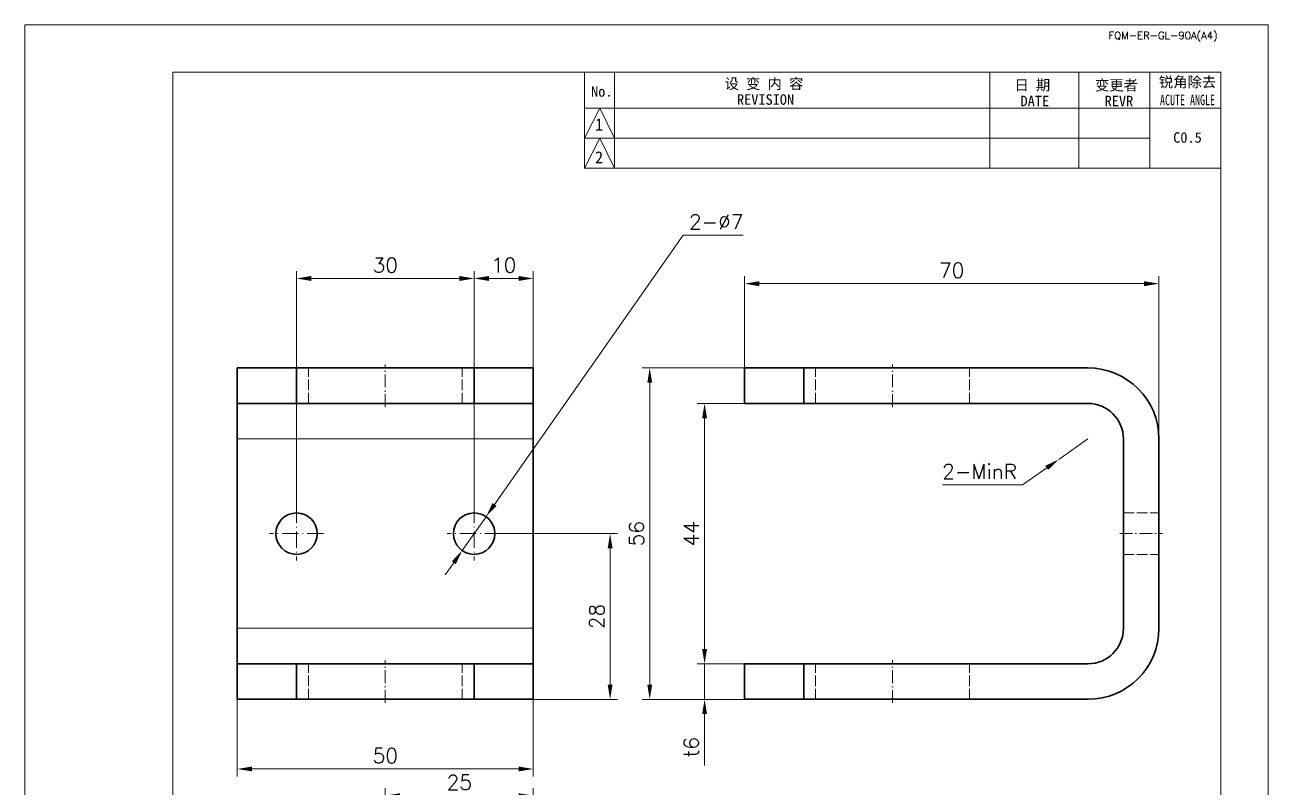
# Model space of a CAD drawing. Header units: millimetres. Extents: x -168473 to -148463, y 295526 to 306160.
# Drawn here: x -167932.1 to -167722.1, y 305346.7 to 305475.5 of the extents above; entities that cross this region are included whole.
import ezdxf
from ezdxf.enums import TextEntityAlignment as Align

# ---------------------------------------------------------------- set-up
doc = ezdxf.new("R2010")
doc.units = ezdxf.units.MM
for name, pattern in [('CENTER2', [28.575, 19.05, -3.175, 3.175, -3.175]), ('DASHDOT', [18.5, 12, -3, 0.5, -3]), ('DASHED', [15, 12, -3]), ('DASHED2', [9.525, 6.35, -3.175])]:
    doc.linetypes.add(name, pattern=pattern)
for name, color, linetype, lineweight in [('A4', 3, 'Continuous', 20), ('中心线', 2, 'CENTER2', 13), ('图框', 7, 'Continuous', 20), ('尺寸线', 3, 'Continuous', 13), ('虚线', 2, 'DASHED2', 25)]:
    doc.layers.add(name, color=color, linetype=linetype, lineweight=lineweight)
doc.styles.add('CH-1', font='')
doc.styles.get("Standard").update_dxf_attribs({"font": 'txt', "bigfont": 'gbcbig.shx'})
doc.styles.get('CH-1').set_extended_font_data('SimSun')
doc.dimstyles.new('副本01', dxfattribs={"dimtxt": 2.5, "dimasz": 2.5, "dimexe": 1.25, "dimexo": 0, "dimgap": 1, "dimtad": 1, "dimdsep": 46, "dimtxsty": 'Standard', "dimcen": 1, "dimclrd": 3, "dimclre": 3, "dimclrt": 1, "dimadec": 1, "dimazin": 2, "dimtfac": 1, "dimtmove": 0, "dimatfit": 3, "dimfxl": 0, "dimtolj": 1, "dimlwd": -1, "dimlwe": -1, "dimarcsym": 0})
doc.dimstyles.new('副本01$3', dxfattribs={"dimtxt": 2.5, "dimasz": 2.5, "dimexe": 1.25, "dimexo": 0, "dimgap": 1, "dimtad": 1, "dimtih": 1, "dimtoh": 1, "dimdsep": 46, "dimtxsty": 'Standard', "dimcen": 1, "dimclrd": 3, "dimclre": 3, "dimclrt": 1, "dimadec": 1, "dimazin": 2, "dimtfac": 1, "dimtmove": 0, "dimatfit": 3, "dimfxl": 0, "dimtolj": 1, "dimlwd": -1, "dimlwe": -1, "dimarcsym": 0})
doc.dimstyles.new('副本01$4', dxfattribs={"dimtxt": 2.5, "dimasz": 2.5, "dimexe": 1.25, "dimexo": 0, "dimgap": 1, "dimtad": 1, "dimtih": 1, "dimtoh": 1, "dimdsep": 46, "dimtxsty": 'Standard', "dimcen": 1, "dimclrd": 3, "dimclre": 3, "dimclrt": 1, "dimadec": 1, "dimazin": 2, "dimtfac": 1, "dimtmove": 0, "dimatfit": 3, "dimfxl": 0, "dimtolj": 1, "dimlwd": -1, "dimlwe": -1, "dimarcsym": 0})

# ---------------------------------------------------------------- blocks, each defined once
blk = doc.blocks.new('1比1 竖框')
at = {"layer": '图框'}
for p, q in [((0, 0), (0, 297)), ((0, 297), (210, 297)), ((178, 297), (202, 297)), ((210, 297), (210, 0)), ((25, 289), (202, 289)), ((25, 10), (25, 289)), ((25, 272.79), (25, 289)), ((94.55, 272.79), (94.55, 289)), ((99.62, 289), (99.62, 272.79)), ((163, 289), (163, 272.79)), ((163, 289), (163, 272.79)), ((163, 289), (163, 272.79)), ((163, 289), (163, 272.79)), ((163, 289), (163, 272.79)), ((178, 289), (178, 272.79)), ((178, 289), (178, 272.79)), ((178, 289), (178, 272.79)), ((178, 289), (178, 272.79)), ((178, 289), (178, 272.79)), ((178, 289), (202, 289)), ((178, 289), (202, 289)), ((178, 289), (202, 289)), ((178, 289), (202, 289)), ((202, 289), (178, 289)), ((190, 289), (190, 272.79)), ((190, 289), (190, 272.79)), ((190, 289), (190, 272.79)), ((190, 289), (190, 272.79)), ((190, 289), (190, 272.79)), ((202, 289), (202, 10)), ((94.55, 277.86), (97.09, 282.93)), ((94.55, 282.93), (190, 282.93)), ((94.55, 282.93), (190, 282.93)), ((94.55, 282.93), (190, 282.93)), ((94.55, 282.93), (190, 282.93)), ((97.09, 282.93), (99.62, 277.86)), ((190, 282.93), (202, 282.93)), ((190, 282.93), (202, 282.93)), ((190, 282.93), (202, 282.93)), ((190, 282.93), (202, 282.93)), ((94.55, 272.79), (97.09, 277.86)), ((94.55, 277.86), (190, 277.86)), ((94.55, 277.86), (190, 277.86)), ((94.55, 277.86), (190, 277.86)), ((94.55, 277.86), (190, 277.86)), ((97.09, 277.86), (99.62, 272.79)), ((94.55, 272.79), (202, 272.79)), ((202, 272.79), (94.55, 272.79)), ((94.55, 272.79), (202, 272.79)), ((94.55, 272.79), (202, 272.79))]:
    blk.add_line(p, q, dxfattribs=at)
at = {"layer": '图框', "style": 'CH-1'}
for s, height, p in [('设 变 内 容', 1.775, (124.84, 287.09)), ('日 期', 1.775, (170.17, 286.84)), ('变更者', 1.775, (184.38, 286.84)), ('锐角除去', 1.775, (196.38, 287.37)), ('No.', 1.775, (97.45, 285.73)), ('REVISION', 1.775, (125.11, 284.38)), ('DATE', 1.775, (170.59, 284.13)), ('REVR', 1.775, (184.8, 284.13)), ('1', 2.03, (97, 280.16)), ('C0.5', 1.775, (196.38, 277.97)), ('2', 2.03, (97, 274.61))]:
    blk.add_text(s, height=height, dxfattribs=at).set_placement(p, align=Align.MIDDLE)
at = {"layer": '图框', "style": 'CH-1', "width": 0.7}
blk.add_text('ACUTE ANGLE', height=1.7746, dxfattribs=at).set_placement((196.38, 284.31), align=Align.MIDDLE)
at = {"layer": '图框', "insert": (192.25, 295), "char_height": 1.25, "width": 39, "attachment_point": 5}
blk.add_mtext('{\\Ftxt,@extfont2|c134;FQM-ER-GL-90A(A4)}', dxfattribs=at)
blk = doc.blocks.new('*D7526')
at = {"layer": 'Defpoints', "color": 0}
for p in [(-167856.21, 305432.65), (-167886.21, 305394.07), (-167856.21, 305394.07)]:
    blk.add_point(p, dxfattribs=at)
at = {"layer": '尺寸线', "color": 3}
for p, q in [((-167886.21, 305394.07), (-167886.21, 305433.9)), ((-167883.71, 305432.65), (-167858.71, 305432.65)), ((-167856.21, 305394.07), (-167856.21, 305433.9))]:
    blk.add_line(p, q, dxfattribs=at)
for points in [[(-167883.71, 305433.07), (-167883.71, 305432.23), (-167886.21, 305432.65)], [(-167858.71, 305433.07), (-167858.71, 305432.23), (-167856.21, 305432.65)]]:
    blk.add_solid(points, dxfattribs=at)
at = {"layer": '尺寸线', "color": 1, "insert": (-167871.21, 305434.9), "char_height": 2.5, "attachment_point": 5}
blk.add_mtext('\\A1;30', dxfattribs=at)
blk = doc.blocks.new('*D7527')
at = {"layer": 'Defpoints', "color": 0}
for p in [(-167846.21, 305432.65), (-167856.21, 305422.44), (-167846.21, 305417.52)]:
    blk.add_point(p, dxfattribs=at)
at = {"layer": '尺寸线', "color": 3}
for p, q in [((-167856.21, 305422.44), (-167856.21, 305433.9)), ((-167853.71, 305432.65), (-167848.71, 305432.65)), ((-167846.21, 305417.52), (-167846.21, 305433.9))]:
    blk.add_line(p, q, dxfattribs=at)
for points in [[(-167853.71, 305433.07), (-167853.71, 305432.23), (-167856.21, 305432.65)], [(-167848.71, 305433.07), (-167848.71, 305432.23), (-167846.21, 305432.65)]]:
    blk.add_solid(points, dxfattribs=at)
at = {"layer": '尺寸线', "color": 1, "insert": (-167851.21, 305434.9), "char_height": 2.5, "attachment_point": 5}
blk.add_mtext('\\A1;10', dxfattribs=at)
blk = doc.blocks.new('*D7528')
at = {"layer": 'Defpoints', "color": 0}
for p in [(-167896.21, 305361.52), (-167846.21, 305361.52), (-167846.21, 305349.75)]:
    blk.add_point(p, dxfattribs=at)
at = {"layer": '尺寸线', "color": 3}
for p, q in [((-167896.21, 305361.52), (-167896.21, 305348.5)), ((-167846.21, 305361.52), (-167846.21, 305348.5)), ((-167893.71, 305349.75), (-167848.71, 305349.75))]:
    blk.add_line(p, q, dxfattribs=at)
for points in [[(-167893.71, 305350.17), (-167893.71, 305349.34), (-167896.21, 305349.75)], [(-167848.71, 305350.17), (-167848.71, 305349.34), (-167846.21, 305349.75)]]:
    blk.add_solid(points, dxfattribs=at)
at = {"layer": '尺寸线', "color": 1, "insert": (-167871.21, 305352), "char_height": 2.5, "attachment_point": 5}
blk.add_mtext('\\A1;50', dxfattribs=at)
blk = doc.blocks.new('*D7529')
at = {"layer": 'Defpoints', "color": 0}
for p in [(-167851.66, 305389.52), (-167846.21, 305361.52), (-167833.24, 305361.52)]:
    blk.add_point(p, dxfattribs=at)
at = {"layer": '尺寸线', "color": 3}
for p, q in [((-167851.66, 305389.52), (-167831.99, 305389.52)), ((-167833.24, 305387.02), (-167833.24, 305364.02)), ((-167846.21, 305361.52), (-167831.99, 305361.52))]:
    blk.add_line(p, q, dxfattribs=at)
for points in [[(-167833.66, 305387.02), (-167832.82, 305387.02), (-167833.24, 305389.52)], [(-167833.66, 305364.02), (-167832.82, 305364.02), (-167833.24, 305361.52)]]:
    blk.add_solid(points, dxfattribs=at)
at = {"layer": '尺寸线', "color": 1, "insert": (-167835.49, 305375.52), "char_height": 2.5, "attachment_point": 5, "rotation": 90}
blk.add_mtext('\\A1;28', dxfattribs=at)
blk = doc.blocks.new('*D7530')
at = {"layer": 'Defpoints', "color": 0}
for p in [(-167810.54, 305367.52), (-167817.28, 305361.52), (-167810.54, 305361.52)]:
    blk.add_point(p, dxfattribs=at)
at = {"layer": '尺寸线', "color": 3}
for p, q in [((-167817.28, 305370.02), (-167817.28, 305372.52)), ((-167810.54, 305367.52), (-167818.53, 305367.52)), ((-167817.28, 305367.52), (-167817.28, 305361.52)), ((-167810.54, 305361.52), (-167818.53, 305361.52)), ((-167817.28, 305359.02), (-167817.28, 305350.36))]:
    blk.add_line(p, q, dxfattribs=at)
for points in [[(-167817.7, 305370.02), (-167816.87, 305370.02), (-167817.28, 305367.52)], [(-167817.7, 305359.02), (-167816.87, 305359.02), (-167817.28, 305361.52)]]:
    blk.add_solid(points, dxfattribs=at)
at = {"layer": '尺寸线', "color": 1, "insert": (-167819.53, 305353.44), "char_height": 2.5, "attachment_point": 5, "rotation": 90}
blk.add_mtext('\\A1;t6', dxfattribs=at)
blk = doc.blocks.new('*D7531')
at = {"layer": 'Defpoints', "color": 0}
for p in [(-167817.28, 305411.52), (-167810.54, 305411.52), (-167810.54, 305367.52)]:
    blk.add_point(p, dxfattribs=at)
at = {"layer": '尺寸线', "color": 3}
for p, q in [((-167810.54, 305411.52), (-167818.53, 305411.52)), ((-167817.28, 305370.02), (-167817.28, 305409.02)), ((-167810.54, 305367.52), (-167818.53, 305367.52))]:
    blk.add_line(p, q, dxfattribs=at)
for points in [[(-167817.7, 305409.02), (-167816.87, 305409.02), (-167817.28, 305411.52)], [(-167817.7, 305370.02), (-167816.87, 305370.02), (-167817.28, 305367.52)]]:
    blk.add_solid(points, dxfattribs=at)
at = {"layer": '尺寸线', "color": 1, "insert": (-167819.53, 305389.52), "char_height": 2.5, "attachment_point": 5, "rotation": 90}
blk.add_mtext('\\A1;44', dxfattribs=at)
blk = doc.blocks.new('*D7532')
at = {"layer": 'Defpoints', "color": 0}
for p in [(-167826.55, 305417.52), (-167810.54, 305417.52), (-167810.54, 305361.52)]:
    blk.add_point(p, dxfattribs=at)
at = {"layer": '尺寸线', "color": 3}
for p, q in [((-167810.54, 305417.52), (-167827.8, 305417.52)), ((-167826.55, 305364.02), (-167826.55, 305415.02)), ((-167810.54, 305361.52), (-167827.8, 305361.52))]:
    blk.add_line(p, q, dxfattribs=at)
for points in [[(-167826.96, 305415.02), (-167826.13, 305415.02), (-167826.55, 305417.52)], [(-167826.96, 305364.02), (-167826.13, 305364.02), (-167826.55, 305361.52)]]:
    blk.add_solid(points, dxfattribs=at)
at = {"layer": '尺寸线', "color": 1, "insert": (-167828.8, 305389.52), "char_height": 2.5, "attachment_point": 5, "rotation": 90}
blk.add_mtext('\\A1;56', dxfattribs=at)
blk = doc.blocks.new('*D7533')
at = {"layer": 'Defpoints', "color": 0}
for p in [(-167740.54, 305431.77), (-167810.54, 305417.52), (-167740.54, 305405.52)]:
    blk.add_point(p, dxfattribs=at)
at = {"layer": '尺寸线', "color": 3}
for p, q in [((-167810.54, 305417.52), (-167810.54, 305433.02)), ((-167740.54, 305405.52), (-167740.54, 305433.02)), ((-167808.04, 305431.77), (-167743.04, 305431.77))]:
    blk.add_line(p, q, dxfattribs=at)
for points in [[(-167808.04, 305432.18), (-167808.04, 305431.35), (-167810.54, 305431.77)], [(-167743.04, 305432.18), (-167743.04, 305431.35), (-167740.54, 305431.77)]]:
    blk.add_solid(points, dxfattribs=at)
at = {"layer": '尺寸线', "color": 1, "insert": (-167775.54, 305434.02), "char_height": 2.5, "attachment_point": 5}
blk.add_mtext('\\A1;70', dxfattribs=at)
blk = doc.blocks.new('*D7534')
at = {"layer": 'Defpoints', "color": 0}
for p in [(-167752.54, 305405.52), (-167757.45, 305402.07)]:
    blk.add_point(p, dxfattribs=at)
at = {"layer": '尺寸线', "color": 3}
for p, q in [((-167752.54, 305405.52), (-167757.45, 305402.07)), ((-167763.59, 305397.76), (-167759.5, 305400.64)), ((-167777.09, 305397.76), (-167763.59, 305397.76))]:
    blk.add_line(p, q, dxfattribs=at)
blk.add_solid([(-167759.74, 305400.98), (-167759.26, 305400.3), (-167757.45, 305402.07)], dxfattribs=at)
at = {"layer": '尺寸线', "color": 1, "insert": (-167770.84, 305400.01), "char_height": 2.5, "attachment_point": 5}
blk.add_mtext('\\A1;2-MinR', dxfattribs=at)
blk = doc.blocks.new('*D7535')
at = {"layer": 'Defpoints', "color": 0}
for p in [(-167854.2, 305392.39), (-167858.22, 305386.66)]:
    blk.add_point(p, dxfattribs=at)
at = {"layer": '尺寸线', "color": 3}
for p, q in [((-167820.9, 305439.97), (-167852.77, 305394.44)), ((-167810.74, 305439.97), (-167820.9, 305439.97)), ((-167858.22, 305386.66), (-167854.2, 305392.39)), ((-167859.65, 305384.61), (-167861.08, 305382.56))]:
    blk.add_line(p, q, dxfattribs=at)
for points in [[(-167853.11, 305394.68), (-167852.43, 305394.2), (-167854.2, 305392.39)], [(-167859.99, 305384.85), (-167859.31, 305384.37), (-167858.22, 305386.66)]]:
    blk.add_solid(points, dxfattribs=at)
at = {"layer": '尺寸线', "color": 1, "insert": (-167815.32, 305442.22), "char_height": 2.5, "attachment_point": 5}
blk.add_mtext('\\A1;2-%%c7', dxfattribs=at)
blk = doc.blocks.new('*D7540')
at = {"layer": 'Defpoints', "color": 0}
for p in [(-167846.21, 305345.24), (-167871.21, 305335.18), (-167846.21, 305333.28)]:
    blk.add_point(p, dxfattribs=at)
at = {"layer": '尺寸线', "color": 3}
for p, q in [((-167871.21, 305335.18), (-167871.21, 305346.49)), ((-167846.21, 305333.28), (-167846.21, 305346.49)), ((-167868.71, 305345.24), (-167848.71, 305345.24))]:
    blk.add_line(p, q, dxfattribs=at)
for points in [[(-167868.71, 305345.65), (-167868.71, 305344.82), (-167871.21, 305345.24)], [(-167848.71, 305345.65), (-167848.71, 305344.82), (-167846.21, 305345.24)]]:
    blk.add_solid(points, dxfattribs=at)
at = {"layer": '尺寸线', "color": 1, "insert": (-167858.71, 305347.49), "char_height": 2.5, "attachment_point": 5}
blk.add_mtext('\\A1;25', dxfattribs=at)

msp = doc.modelspace()

# ---------------------------------------------------------------- linework, layer by layer
at = {"color": 7, "lineweight": 35}
for p, q in [((-167896.21, 305417.524), (-167886.21, 305417.524)), ((-167896.21, 305411.524), (-167896.21, 305417.524)), ((-167886.21, 305411.524), (-167886.21, 305417.524)), ((-167856.21, 305417.524), (-167886.21, 305417.524)), ((-167846.21, 305417.524), (-167856.21, 305417.524)), ((-167856.21, 305411.524), (-167856.21, 305417.524)), ((-167846.21, 305411.524), (-167846.21, 305417.524)), ((-167800.542, 305417.524), (-167810.542, 305417.524)), ((-167810.542, 305411.524), (-167810.542, 305417.524)), ((-167752.542, 305417.524), (-167800.542, 305417.524)), ((-167800.542, 305411.524), (-167800.542, 305417.524)), ((-167896.21, 305411.524), (-167896.21, 305405.524)), ((-167896.21, 305411.524), (-167886.21, 305411.524)), ((-167856.21, 305411.524), (-167886.21, 305411.524)), ((-167846.21, 305411.524), (-167856.21, 305411.524)), ((-167846.21, 305411.524), (-167846.21, 305405.524)), ((-167800.542, 305411.524), (-167810.542, 305411.524)), ((-167752.542, 305411.524), (-167800.542, 305411.524)), ((-167896.21, 305373.524), (-167896.21, 305405.524)), ((-167846.21, 305373.524), (-167846.21, 305405.524)), ((-167746.542, 305373.524), (-167746.542, 305405.524)), ((-167740.542, 305373.524), (-167740.542, 305405.524)), ((-167896.21, 305373.524), (-167896.21, 305367.524)), ((-167846.21, 305373.524), (-167846.21, 305367.524)), ((-167896.21, 305361.524), (-167896.21, 305367.524)), ((-167896.21, 305367.524), (-167886.21, 305367.524)), ((-167886.21, 305361.524), (-167886.21, 305367.524)), ((-167856.21, 305367.524), (-167886.21, 305367.524)), ((-167846.21, 305367.524), (-167856.21, 305367.524)), ((-167856.21, 305361.524), (-167856.21, 305367.524)), ((-167846.21, 305361.524), (-167846.21, 305367.524)), ((-167800.542, 305367.524), (-167810.542, 305367.524)), ((-167810.542, 305361.524), (-167810.542, 305367.524)), ((-167752.542, 305367.524), (-167800.542, 305367.524)), ((-167800.542, 305361.524), (-167800.542, 305367.524)), ((-167896.21, 305361.524), (-167886.21, 305361.524)), ((-167856.21, 305361.524), (-167886.21, 305361.524)), ((-167846.21, 305361.524), (-167856.21, 305361.524)), ((-167800.542, 305361.524), (-167810.542, 305361.524)), ((-167752.542, 305361.524), (-167800.542, 305361.524))]:
    msp.add_line(p, q, dxfattribs=at)
at = {"color": 7, "lineweight": 13}
for p, q in [((-167846.21, 305405.524), (-167896.21, 305405.524)), ((-167846.21, 305373.524), (-167896.21, 305373.524))]:
    msp.add_line(p, q, dxfattribs=at)
at = {"color": 7, "lineweight": 35}
for centre in [(-167886.21, 305389.524), (-167856.21, 305389.524)]:
    msp.add_circle(centre, 3.5, dxfattribs=at)
for centre, radius, start, end in [((-167752.542, 305405.524), 12, 0, 90), ((-167752.542, 305405.524), 6, 0, 90), ((-167752.542, 305373.524), 12, 270, 0), ((-167752.542, 305373.524), 6, 270, 360)]:
    msp.add_arc(centre, radius, start, end, dxfattribs=at)
at = {"layer": 'A4'}
msp.add_lwpolyline([(-167932.095, 305475.509), (-167722.095, 305475.509), (-167722.095, 305178.509), (-167932.095, 305178.509)], close=True, dxfattribs=at)
msp.add_lwpolyline([(-167932.095, 305475.509), (-167722.095, 305475.509), (-167722.095, 305178.509), (-167932.095, 305178.509)], close=True, dxfattribs=at)
at = {"layer": '中心线', "linetype": 'DASHDOT', "lineweight": 13, "ltscale": 0.179993}
for p, q in [((-167871.21, 305410.924), (-167871.21, 305418.123)), ((-167785.542, 305410.924), (-167785.542, 305418.123)), ((-167871.21, 305360.924), (-167871.21, 305368.123)), ((-167785.542, 305360.924), (-167785.542, 305368.123))]:
    msp.add_line(p, q, dxfattribs=at)
at = {"layer": '中心线', "linetype": 'DASHDOT', "lineweight": 13, "ltscale": 0.227502}
for p, q in [((-167886.21, 305394.074), (-167886.21, 305384.974)), ((-167856.21, 305394.074), (-167856.21, 305384.974))]:
    msp.add_line(p, q, dxfattribs=at)
at = {"layer": '中心线', "linetype": 'DASHDOT', "lineweight": 13, "ltscale": 0.227539}
for p, q in [((-167881.66, 305389.524), (-167890.761, 305389.524)), ((-167851.66, 305389.524), (-167860.761, 305389.524))]:
    msp.add_line(p, q, dxfattribs=at)
at = {"layer": '中心线', "linetype": 'DASHDOT', "lineweight": 13, "ltscale": 0.17998}
msp.add_line((-167747.144, 305389.524), (-167739.945, 305389.524), dxfattribs=at)
at = {"layer": '虚线', "linetype": 'DASHED', "lineweight": 13, "ltscale": 0.15}
for p, q in [((-167884.21, 305411.524), (-167884.21, 305417.524)), ((-167858.21, 305411.524), (-167858.21, 305417.524)), ((-167800.542, 305411.524), (-167800.542, 305417.524)), ((-167798.542, 305411.524), (-167798.542, 305417.524)), ((-167772.542, 305411.524), (-167772.542, 305417.524)), ((-167746.542, 305393.024), (-167740.542, 305393.024)), ((-167746.542, 305393.024), (-167740.542, 305393.024)), ((-167746.542, 305386.024), (-167740.542, 305386.024)), ((-167746.542, 305386.024), (-167740.542, 305386.024)), ((-167884.21, 305361.524), (-167884.21, 305367.524)), ((-167858.21, 305361.524), (-167858.21, 305367.524)), ((-167800.542, 305361.524), (-167800.542, 305367.524)), ((-167798.542, 305361.524), (-167798.542, 305367.524)), ((-167772.542, 305361.524), (-167772.542, 305367.524))]:
    msp.add_line(p, q, dxfattribs=at)
at = {"layer": '虚线', "linetype": 'DASHED', "lineweight": 13}
for p, q in [((-167846.21, 305405.524), (-167896.21, 305405.524)), ((-167896.21, 305373.524), (-167846.21, 305373.524))]:
    msp.add_line(p, q, dxfattribs=at)

# ---------------------------------------------------------------- block references
at = {"layer": '图框'}
msp.add_blockref('1比1 竖框', (-167932.095, 305178.509), dxfattribs=at)

# ---------------------------------------------------------------- dimensions: what is measured, and where the dimension line sits
at = {"layer": '尺寸线'}
dim = msp.add_diameter_dim_2p(p1=(-167858.217, 305386.656), p2=(-167854.203, 305392.391), dimstyle='副本01$3', override={"dimpost": '2-%%c<>'}, dxfattribs=at)
dim.commit()
dim.dimension.update_dxf_attribs({"geometry": '*D7535', "text_midpoint": (-167815.319, 305439.967), "dimtype": 163})
for base, p1, p2, picture, middle in [((-167856.21, 305432.649), (-167886.21, 305394.074), (-167856.21, 305394.074), '*D7526', (-167871.21, 305434.899)), ((-167846.21, 305432.649), (-167856.21, 305422.441), (-167846.21, 305417.524), '*D7527', (-167851.21, 305434.899)), ((-167740.542, 305431.765), (-167810.542, 305417.524), (-167740.542, 305405.524), '*D7533', (-167775.542, 305434.015)), ((-167846.21, 305349.754), (-167896.21, 305361.524), (-167846.21, 305361.524), '*D7528', (-167871.21, 305352.004)), ((-167846.21, 305345.236), (-167871.21, 305335.179), (-167846.21, 305333.279), '*D7540', (-167858.71, 305347.486))]:
    dim = msp.add_linear_dim(base=base, p1=p1, p2=p2, dimstyle='副本01', dxfattribs=at)
    dim.commit()
    dim.dimension.update_dxf_attribs({"geometry": picture, "text_midpoint": middle})
for base, p1, p2, picture, middle in [((-167826.546, 305417.524), (-167810.542, 305361.524), (-167810.542, 305417.524), '*D7532', (-167828.796, 305389.524)), ((-167817.285, 305411.524), (-167810.542, 305367.524), (-167810.542, 305411.524), '*D7531', (-167819.535, 305389.524)), ((-167833.242, 305361.524), (-167851.66, 305389.524), (-167846.21, 305361.524), '*D7529', (-167835.492, 305375.524))]:
    dim = msp.add_linear_dim(base=base, p1=p1, p2=p2, angle=90, dimstyle='副本01', dxfattribs=at)
    dim.commit()
    dim.dimension.update_dxf_attribs({"geometry": picture, "text_midpoint": middle})
dim = msp.add_radius_dim(center=(-167752.542, 305405.524), mpoint=(-167757.452, 305402.075), text='2-MinR', dimstyle='副本01$4', dxfattribs=at)
dim.commit()
dim.dimension.update_dxf_attribs({"geometry": '*D7534', "text_midpoint": (-167770.839, 305400.014)})
dim = msp.add_linear_dim(base=(-167817.285, 305361.524), p1=(-167810.542, 305367.524), p2=(-167810.542, 305361.524), angle=90, dimstyle='副本01', override={"dimpost": 't<>'}, dxfattribs=at)
dim.commit()
dim.dimension.update_dxf_attribs({"geometry": '*D7530', "text_midpoint": (-167819.535, 305353.441)})

doc.saveas('drawing.dxf')
